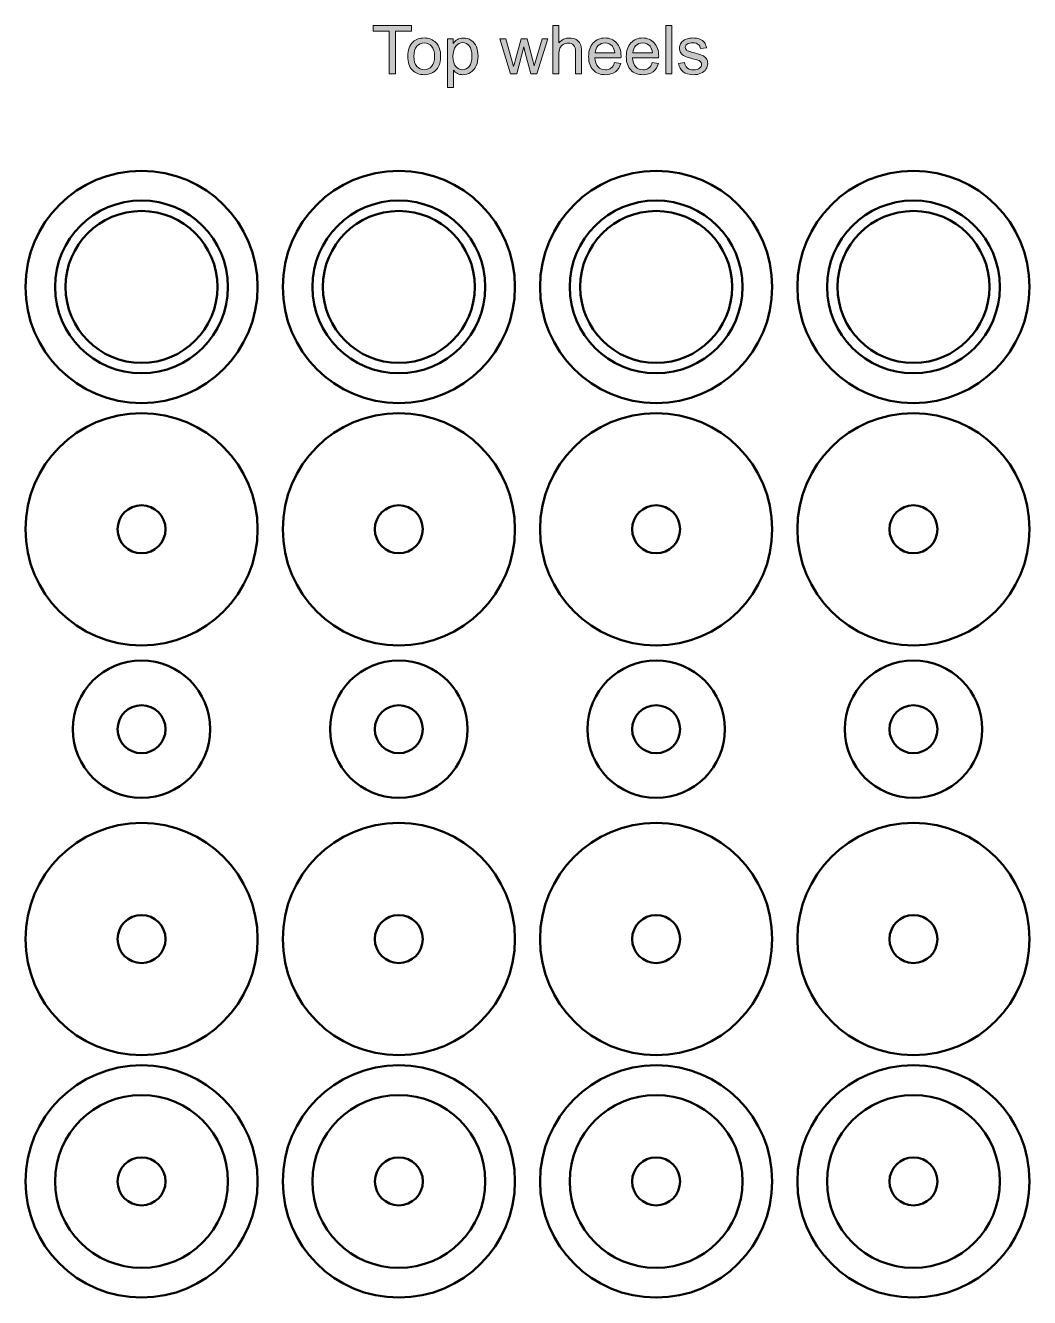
# Model space of a CAD drawing. Header units: inches. Extents: x 247 to 2765, y -1897 to -1110.
# Drawn here: x 649.2 to 712, y -1811.2 to -1731.7 of the extents above; entities that cross this region are included whole.
import ezdxf

# ---------------------------------------------------------------- set-up
doc = ezdxf.new("R2010")
doc.units = ezdxf.units.IN
doc.header["$MEASUREMENT"] = 0
doc.layers.add('Layer 1', color=7, linetype='Continuous')

# ---------------------------------------------------------------- blocks, each defined once
blk = doc.blocks.new('block 6')
at = {"layer": 'Layer 1', "color": 18, "lineweight": 50, "true_color": 0x010101}
for points in [[(656.48, -1740.738), (652.472, -1740.738), (649.222, -1743.988), (649.222, -1747.997), (649.222, -1752.007), (652.472, -1755.257), (656.48, -1755.257), (660.49, -1755.257), (663.741, -1752.007), (663.741, -1747.997), (663.741, -1743.988), (660.491, -1740.738), (656.48, -1740.738)], [(656.48, -1752.747), (653.857, -1752.747), (651.731, -1750.621), (651.731, -1747.997), (651.731, -1745.374), (653.857, -1743.248), (656.48, -1743.248), (659.104, -1743.248), (661.231, -1745.374), (661.231, -1747.997), (661.231, -1750.62), (659.104, -1752.747), (656.48, -1752.747)]]:
    blk.add_open_spline(points, degree=3, knots=[0, 0, 0, 0, 1, 1, 1, 2, 2, 2, 3, 3, 3, 4, 4, 4, 4], dxfattribs=at)
at = {"layer": 'Layer 1', "color": 240, "lineweight": 50, "true_color": 0xec2227}
blk.add_open_spline([(656.48, -1742.595), (659.464, -1742.595), (661.883, -1745.014), (661.883, -1747.997), (661.883, -1750.98), (659.464, -1753.399), (656.48, -1753.399), (653.497, -1753.399), (651.078, -1750.98), (651.078, -1747.997), (651.078, -1745.014), (653.497, -1742.595), (656.48, -1742.595)], degree=3, knots=[0, 0, 0, 0, 1, 1, 1, 2, 2, 2, 3, 3, 3, 4, 4, 4, 4], dxfattribs=at)
blk = doc.blocks.new('block 7')
at = {"layer": 'Layer 1', "color": 18, "lineweight": 50, "true_color": 0x010101}
for points in [[(663.741, -1803.914), (663.741, -1799.905), (660.491, -1796.655), (656.482, -1796.655), (652.473, -1796.655), (649.223, -1799.905), (649.223, -1803.914), (649.223, -1807.924), (652.473, -1811.174), (656.482, -1811.174), (660.491, -1811.174), (663.741, -1807.924), (663.741, -1803.914)], [(657.981, -1803.914), (657.981, -1804.742), (657.31, -1805.414), (656.48, -1805.414), (655.652, -1805.414), (654.981, -1804.742), (654.981, -1803.914), (654.981, -1803.085), (655.652, -1802.414), (656.48, -1802.414), (657.31, -1802.414), (657.981, -1803.085), (657.981, -1803.914)]]:
    blk.add_open_spline(points, degree=3, knots=[0, 0, 0, 0, 1, 1, 1, 2, 2, 2, 3, 3, 3, 4, 4, 4, 4], dxfattribs=at)
at = {"layer": 'Layer 1', "color": 240, "lineweight": 50, "true_color": 0xec2227}
blk.add_open_spline([(656.48, -1798.512), (659.464, -1798.512), (661.883, -1800.931), (661.883, -1803.914), (661.883, -1806.898), (659.464, -1809.316), (656.48, -1809.316), (653.497, -1809.316), (651.078, -1806.898), (651.078, -1803.914), (651.078, -1800.931), (653.497, -1798.512), (656.48, -1798.512)], degree=3, knots=[0, 0, 0, 0, 1, 1, 1, 2, 2, 2, 3, 3, 3, 4, 4, 4, 4], dxfattribs=at)
blk = doc.blocks.new('block 8')
at = {"layer": 'Layer 1', "color": 18, "lineweight": 50, "true_color": 0x010101}
for points in [[(672.57, -1740.738), (668.561, -1740.738), (665.312, -1743.988), (665.312, -1747.997), (665.312, -1752.007), (668.561, -1755.257), (672.57, -1755.257), (676.58, -1755.257), (679.831, -1752.007), (679.831, -1747.997), (679.831, -1743.988), (676.58, -1740.738), (672.57, -1740.738)], [(672.57, -1752.747), (669.947, -1752.747), (667.821, -1750.621), (667.821, -1747.997), (667.821, -1745.374), (669.947, -1743.248), (672.57, -1743.248), (675.194, -1743.248), (677.32, -1745.374), (677.32, -1747.997), (677.32, -1750.62), (675.194, -1752.747), (672.57, -1752.747)]]:
    blk.add_open_spline(points, degree=3, knots=[0, 0, 0, 0, 1, 1, 1, 2, 2, 2, 3, 3, 3, 4, 4, 4, 4], dxfattribs=at)
at = {"layer": 'Layer 1', "color": 240, "lineweight": 50, "true_color": 0xec2227}
blk.add_open_spline([(672.57, -1742.595), (675.554, -1742.595), (677.973, -1745.014), (677.973, -1747.997), (677.973, -1750.98), (675.554, -1753.399), (672.57, -1753.399), (669.587, -1753.399), (667.168, -1750.98), (667.168, -1747.997), (667.168, -1745.014), (669.587, -1742.595), (672.57, -1742.595)], degree=3, knots=[0, 0, 0, 0, 1, 1, 1, 2, 2, 2, 3, 3, 3, 4, 4, 4, 4], dxfattribs=at)
blk = doc.blocks.new('block 9')
at = {"layer": 'Layer 1', "color": 18, "lineweight": 50, "true_color": 0x010101}
for points in [[(679.831, -1803.914), (679.831, -1799.905), (676.58, -1796.655), (672.571, -1796.655), (668.562, -1796.655), (665.312, -1799.905), (665.312, -1803.914), (665.312, -1807.924), (668.562, -1811.174), (672.571, -1811.174), (676.58, -1811.174), (679.831, -1807.924), (679.831, -1803.914)], [(674.071, -1803.914), (674.071, -1804.742), (673.399, -1805.414), (672.57, -1805.414), (671.742, -1805.414), (671.071, -1804.742), (671.071, -1803.914), (671.071, -1803.085), (671.742, -1802.414), (672.57, -1802.414), (673.399, -1802.414), (674.071, -1803.085), (674.071, -1803.914)]]:
    blk.add_open_spline(points, degree=3, knots=[0, 0, 0, 0, 1, 1, 1, 2, 2, 2, 3, 3, 3, 4, 4, 4, 4], dxfattribs=at)
at = {"layer": 'Layer 1', "color": 240, "lineweight": 50, "true_color": 0xec2227}
blk.add_open_spline([(672.57, -1798.512), (675.554, -1798.512), (677.973, -1800.931), (677.973, -1803.914), (677.973, -1806.898), (675.554, -1809.316), (672.57, -1809.316), (669.587, -1809.316), (667.168, -1806.898), (667.168, -1803.914), (667.168, -1800.931), (669.587, -1798.512), (672.57, -1798.512)], degree=3, knots=[0, 0, 0, 0, 1, 1, 1, 2, 2, 2, 3, 3, 3, 4, 4, 4, 4], dxfattribs=at)
blk = doc.blocks.new('block 10')
at = {"layer": 'Layer 1', "color": 18, "lineweight": 50, "true_color": 0x010101}
for points in [[(688.66, -1740.738), (684.651, -1740.738), (681.401, -1743.988), (681.401, -1747.997), (681.401, -1752.007), (684.651, -1755.257), (688.66, -1755.257), (692.67, -1755.257), (695.92, -1752.007), (695.92, -1747.997), (695.92, -1743.988), (692.67, -1740.738), (688.66, -1740.738)], [(688.66, -1752.747), (686.037, -1752.747), (683.911, -1750.621), (683.911, -1747.997), (683.911, -1745.374), (686.037, -1743.248), (688.66, -1743.248), (691.284, -1743.248), (693.41, -1745.374), (693.41, -1747.997), (693.41, -1750.62), (691.284, -1752.747), (688.66, -1752.747)]]:
    blk.add_open_spline(points, degree=3, knots=[0, 0, 0, 0, 1, 1, 1, 2, 2, 2, 3, 3, 3, 4, 4, 4, 4], dxfattribs=at)
at = {"layer": 'Layer 1', "color": 240, "lineweight": 50, "true_color": 0xec2227}
blk.add_open_spline([(688.66, -1742.595), (691.644, -1742.595), (694.062, -1745.014), (694.062, -1747.997), (694.062, -1750.98), (691.644, -1753.399), (688.66, -1753.399), (685.677, -1753.399), (683.258, -1750.98), (683.258, -1747.997), (683.258, -1745.014), (685.677, -1742.595), (688.66, -1742.595)], degree=3, knots=[0, 0, 0, 0, 1, 1, 1, 2, 2, 2, 3, 3, 3, 4, 4, 4, 4], dxfattribs=at)
blk = doc.blocks.new('block 11')
at = {"layer": 'Layer 1', "color": 18, "lineweight": 50, "true_color": 0x010101}
for points in [[(695.92, -1803.914), (695.92, -1799.905), (692.67, -1796.655), (688.661, -1796.655), (684.652, -1796.655), (681.401, -1799.905), (681.401, -1803.914), (681.401, -1807.924), (684.652, -1811.174), (688.661, -1811.174), (692.67, -1811.174), (695.92, -1807.924), (695.92, -1803.914)], [(690.16, -1803.914), (690.16, -1804.742), (689.489, -1805.414), (688.66, -1805.414), (687.831, -1805.414), (687.16, -1804.742), (687.16, -1803.914), (687.16, -1803.085), (687.831, -1802.414), (688.66, -1802.414), (689.489, -1802.414), (690.16, -1803.085), (690.16, -1803.914)]]:
    blk.add_open_spline(points, degree=3, knots=[0, 0, 0, 0, 1, 1, 1, 2, 2, 2, 3, 3, 3, 4, 4, 4, 4], dxfattribs=at)
at = {"layer": 'Layer 1', "color": 240, "lineweight": 50, "true_color": 0xec2227}
blk.add_open_spline([(688.66, -1798.512), (691.644, -1798.512), (694.062, -1800.931), (694.062, -1803.914), (694.062, -1806.898), (691.644, -1809.316), (688.66, -1809.316), (685.677, -1809.316), (683.258, -1806.898), (683.258, -1803.914), (683.258, -1800.931), (685.677, -1798.512), (688.66, -1798.512)], degree=3, knots=[0, 0, 0, 0, 1, 1, 1, 2, 2, 2, 3, 3, 3, 4, 4, 4, 4], dxfattribs=at)
blk = doc.blocks.new('block 12')
at = {"layer": 'Layer 1', "color": 18, "lineweight": 50, "true_color": 0x010101}
for points in [[(704.75, -1740.738), (700.741, -1740.738), (697.491, -1743.988), (697.491, -1747.997), (697.491, -1752.007), (700.741, -1755.257), (704.75, -1755.257), (708.76, -1755.257), (712.01, -1752.007), (712.01, -1747.997), (712.01, -1743.988), (708.76, -1740.738), (704.75, -1740.738)], [(704.75, -1752.747), (702.126, -1752.747), (700, -1750.621), (700, -1747.997), (700, -1745.374), (702.126, -1743.248), (704.75, -1743.248), (707.374, -1743.248), (709.5, -1745.374), (709.5, -1747.997), (709.5, -1750.62), (707.373, -1752.747), (704.75, -1752.747)]]:
    blk.add_open_spline(points, degree=3, knots=[0, 0, 0, 0, 1, 1, 1, 2, 2, 2, 3, 3, 3, 4, 4, 4, 4], dxfattribs=at)
at = {"layer": 'Layer 1', "color": 240, "lineweight": 50, "true_color": 0xec2227}
blk.add_open_spline([(704.75, -1742.595), (707.733, -1742.595), (710.152, -1745.014), (710.152, -1747.997), (710.152, -1750.98), (707.733, -1753.399), (704.75, -1753.399), (701.766, -1753.399), (699.348, -1750.98), (699.348, -1747.997), (699.348, -1745.014), (701.766, -1742.595), (704.75, -1742.595)], degree=3, knots=[0, 0, 0, 0, 1, 1, 1, 2, 2, 2, 3, 3, 3, 4, 4, 4, 4], dxfattribs=at)
blk = doc.blocks.new('block 13')
at = {"layer": 'Layer 1', "color": 18, "lineweight": 50, "true_color": 0x010101}
for points in [[(712.01, -1803.914), (712.01, -1799.905), (708.76, -1796.655), (704.75, -1796.655), (700.742, -1796.655), (697.491, -1799.905), (697.491, -1803.914), (697.491, -1807.924), (700.742, -1811.174), (704.75, -1811.174), (708.76, -1811.174), (712.01, -1807.924), (712.01, -1803.914)], [(706.25, -1803.914), (706.25, -1804.742), (705.579, -1805.414), (704.75, -1805.414), (703.921, -1805.414), (703.25, -1804.742), (703.25, -1803.914), (703.25, -1803.085), (703.921, -1802.414), (704.75, -1802.414), (705.579, -1802.414), (706.25, -1803.085), (706.25, -1803.914)]]:
    blk.add_open_spline(points, degree=3, knots=[0, 0, 0, 0, 1, 1, 1, 2, 2, 2, 3, 3, 3, 4, 4, 4, 4], dxfattribs=at)
at = {"layer": 'Layer 1', "color": 240, "lineweight": 50, "true_color": 0xec2227}
blk.add_open_spline([(704.75, -1798.512), (707.733, -1798.512), (710.152, -1800.931), (710.152, -1803.914), (710.152, -1806.898), (707.733, -1809.316), (704.75, -1809.316), (701.766, -1809.316), (699.348, -1806.898), (699.348, -1803.914), (699.348, -1800.931), (701.766, -1798.512), (704.75, -1798.512)], degree=3, knots=[0, 0, 0, 0, 1, 1, 1, 2, 2, 2, 3, 3, 3, 4, 4, 4, 4], dxfattribs=at)
blk = doc.blocks.new('block 55')
at = {"layer": 'Layer 1', "true_color": 0x3eb54a}
h = blk.add_hatch(color=95, dxfattribs=at)
h.dxf.hatch_style = 2
h.paths.add_polyline_path([(671.968, -1734.682), (671.968, -1732.01), (670.97, -1732.01), (670.97, -1731.652), (673.373, -1731.652), (673.373, -1732.01), (672.37, -1732.01), (672.37, -1734.682)])
h = blk.add_hatch(color=95, dxfattribs=at)
h.dxf.hatch_style = 2
edge = h.paths.add_edge_path()
edge.add_spline(control_points=[(682.208, -1734.682), (682.208, -1734.682), (682.208, -1731.652), (682.208, -1731.652), (682.208, -1731.652), (682.58, -1731.652), (682.58, -1731.652), (682.58, -1731.652), (682.58, -1732.739), (682.58, -1732.739), (682.754, -1732.538), (682.973, -1732.438), (683.237, -1732.438), (683.4, -1732.438), (683.541, -1732.47), (683.661, -1732.534), (683.781, -1732.597), (683.867, -1732.686), (683.918, -1732.799), (683.969, -1732.912), (683.996, -1733.076), (683.996, -1733.291), (683.996, -1733.291), (683.996, -1734.682), (683.996, -1734.682), (683.996, -1734.682), (683.623, -1734.682), (683.623, -1734.682), (683.623, -1734.682), (683.623, -1733.291), (683.623, -1733.291), (683.623, -1733.106), (683.583, -1732.97), (683.502, -1732.886), (683.421, -1732.801), (683.308, -1732.759), (683.16, -1732.759), (683.049, -1732.759), (682.946, -1732.788), (682.848, -1732.845), (682.751, -1732.902), (682.681, -1732.979), (682.641, -1733.077), (682.6, -1733.174), (682.578, -1733.31), (682.578, -1733.481), (682.578, -1733.481), (682.578, -1734.682), (682.578, -1734.682), (682.578, -1734.682), (682.208, -1734.682), (682.208, -1734.682), (682.208, -1734.682), (682.208, -1734.682), (682.208, -1734.682)], knot_values=[0, 0, 0, 0, 1, 1, 1, 2, 2, 2, 3, 3, 3, 4, 4, 4, 5, 5, 5, 6, 6, 6, 7, 7, 7, 8, 8, 8, 9, 9, 9, 10, 10, 10, 11, 11, 11, 12, 12, 12, 13, 13, 13, 14, 14, 14, 15, 15, 15, 16, 16, 16, 17, 17, 17, 18, 18, 18, 18], degree=3, periodic=1)
h = blk.add_hatch(color=95, dxfattribs=at)
h.dxf.hatch_style = 2
h.paths.add_polyline_path([(689.263, -1734.682), (689.263, -1731.652), (689.635, -1731.652), (689.635, -1734.682)])
h = blk.add_hatch(color=95, dxfattribs=at)
h.dxf.hatch_style = 2
edge = h.paths.add_edge_path()
edge.add_spline(control_points=[(673.127, -1733.584), (673.127, -1733.179), (673.24, -1732.877), (673.466, -1732.681), (673.655, -1732.519), (673.886, -1732.437), (674.157, -1732.437), (674.459, -1732.437), (674.706, -1732.536), (674.898, -1732.734), (675.089, -1732.933), (675.185, -1733.205), (675.185, -1733.553), (675.185, -1733.836), (675.143, -1734.058), (675.058, -1734.22), (674.974, -1734.383), (674.85, -1734.508), (674.688, -1734.597), (674.526, -1734.687), (674.35, -1734.732), (674.157, -1734.732), (673.851, -1734.732), (673.602, -1734.634), (673.413, -1734.436), (673.223, -1734.239), (673.127, -1733.955), (673.127, -1733.584)], knot_values=[0, 0, 0, 0, 1, 1, 1, 2, 2, 2, 3, 3, 3, 4, 4, 4, 5, 5, 5, 6, 6, 6, 7, 7, 7, 8, 8, 8, 9, 9, 9, 9], degree=3, periodic=1)
edge = h.paths.add_edge_path()
edge.add_spline(control_points=[(673.51, -1733.584), (673.51, -1733.866), (673.571, -1734.077), (673.693, -1734.216), (673.817, -1734.356), (673.97, -1734.426), (674.157, -1734.426), (674.341, -1734.426), (674.495, -1734.356), (674.618, -1734.215), (674.742, -1734.075), (674.802, -1733.86), (674.802, -1733.572), (674.802, -1733.301), (674.741, -1733.095), (674.618, -1732.955), (674.494, -1732.816), (674.342, -1732.745), (674.157, -1732.745), (673.972, -1732.745), (673.817, -1732.815), (673.694, -1732.954), (673.571, -1733.094), (673.51, -1733.304), (673.51, -1733.584)], knot_values=[0, 0, 0, 0, 1, 1, 1, 2, 2, 2, 3, 3, 3, 4, 4, 4, 5, 5, 5, 6, 6, 6, 7, 7, 7, 8, 8, 8, 8], degree=3, periodic=1)
h = blk.add_hatch(color=95, dxfattribs=at)
h.dxf.hatch_style = 2
edge = h.paths.add_edge_path()
edge.add_spline(control_points=[(675.621, -1735.524), (675.621, -1735.524), (675.621, -1732.488), (675.621, -1732.488), (675.621, -1732.488), (675.96, -1732.488), (675.96, -1732.488), (675.96, -1732.488), (675.96, -1732.773), (675.96, -1732.773), (676.04, -1732.662), (676.129, -1732.578), (676.23, -1732.522), (676.332, -1732.467), (676.454, -1732.439), (676.596, -1732.439), (676.784, -1732.439), (676.949, -1732.488), (677.092, -1732.583), (677.235, -1732.68), (677.344, -1732.816), (677.417, -1732.992), (677.49, -1733.167), (677.527, -1733.36), (677.527, -1733.569), (677.527, -1733.794), (677.487, -1733.996), (677.406, -1734.176), (677.325, -1734.357), (677.208, -1734.494), (677.054, -1734.59), (676.901, -1734.686), (676.739, -1734.733), (676.57, -1734.733), (676.445, -1734.733), (676.334, -1734.708), (676.237, -1734.654), (676.138, -1734.601), (676.057, -1734.536), (675.994, -1734.456), (675.994, -1734.456), (675.994, -1735.524), (675.994, -1735.524), (675.994, -1735.524), (675.621, -1735.524), (675.621, -1735.524), (675.621, -1735.524), (675.621, -1735.524), (675.621, -1735.524)], knot_values=[0, 0, 0, 0, 1, 1, 1, 2, 2, 2, 3, 3, 3, 4, 4, 4, 5, 5, 5, 6, 6, 6, 7, 7, 7, 8, 8, 8, 9, 9, 9, 10, 10, 10, 11, 11, 11, 12, 12, 12, 13, 13, 13, 14, 14, 14, 15, 15, 15, 16, 16, 16, 16], degree=3, periodic=1)
edge = h.paths.add_edge_path()
edge.add_spline(control_points=[(675.957, -1733.597), (675.957, -1733.88), (676.014, -1734.09), (676.128, -1734.224), (676.243, -1734.358), (676.381, -1734.425), (676.544, -1734.425), (676.71, -1734.425), (676.851, -1734.356), (676.969, -1734.215), (677.087, -1734.076), (677.145, -1733.859), (677.145, -1733.565), (677.145, -1733.285), (677.088, -1733.076), (676.973, -1732.937), (676.859, -1732.798), (676.72, -1732.728), (676.56, -1732.728), (676.403, -1732.728), (676.261, -1732.802), (676.141, -1732.95), (676.019, -1733.099), (675.957, -1733.315), (675.957, -1733.597)], knot_values=[0, 0, 0, 0, 1, 1, 1, 2, 2, 2, 3, 3, 3, 4, 4, 4, 5, 5, 5, 6, 6, 6, 7, 7, 7, 8, 8, 8, 8], degree=3, periodic=1)
h = blk.add_hatch(color=95, dxfattribs=at)
h.dxf.hatch_style = 2
edge = h.paths.add_edge_path()
edge.add_spline(control_points=[(679.557, -1734.682), (679.557, -1734.682), (678.886, -1732.487), (678.886, -1732.487), (678.886, -1732.487), (679.27, -1732.487), (679.27, -1732.487), (679.27, -1732.487), (679.619, -1733.754), (679.619, -1733.754), (679.619, -1733.754), (679.749, -1734.226), (679.749, -1734.226), (679.755, -1734.202), (679.793, -1734.051), (679.862, -1733.773), (679.862, -1733.773), (680.211, -1732.487), (680.211, -1732.487), (680.211, -1732.487), (680.594, -1732.487), (680.594, -1732.487), (680.594, -1732.487), (680.923, -1733.759), (680.923, -1733.759), (680.923, -1733.759), (681.033, -1734.179), (681.033, -1734.179), (681.033, -1734.179), (681.159, -1733.755), (681.159, -1733.755), (681.159, -1733.755), (681.534, -1732.486), (681.534, -1732.486), (681.534, -1732.486), (681.895, -1732.486), (681.895, -1732.486), (681.895, -1732.486), (681.21, -1734.681), (681.21, -1734.681), (681.21, -1734.681), (680.822, -1734.681), (680.822, -1734.681), (680.822, -1734.681), (680.474, -1733.366), (680.474, -1733.366), (680.474, -1733.366), (680.39, -1732.992), (680.39, -1732.992), (680.39, -1732.992), (679.945, -1734.68), (679.945, -1734.68), (679.945, -1734.68), (679.556, -1734.68), (679.556, -1734.68), (679.556, -1734.68), (679.557, -1734.682), (679.557, -1734.682), (679.557, -1734.682), (679.557, -1734.682), (679.557, -1734.682)], knot_values=[0, 0, 0, 0, 1, 1, 1, 2, 2, 2, 3, 3, 3, 4, 4, 4, 5, 5, 5, 6, 6, 6, 7, 7, 7, 8, 8, 8, 9, 9, 9, 10, 10, 10, 11, 11, 11, 12, 12, 12, 13, 13, 13, 14, 14, 14, 15, 15, 15, 16, 16, 16, 17, 17, 17, 18, 18, 18, 19, 19, 19, 20, 20, 20, 20], degree=3, periodic=1)
h = blk.add_hatch(color=95, dxfattribs=at)
h.dxf.hatch_style = 2
edge = h.paths.add_edge_path()
edge.add_spline(control_points=[(686.066, -1733.975), (686.066, -1733.975), (686.45, -1734.023), (686.45, -1734.023), (686.39, -1734.248), (686.278, -1734.422), (686.114, -1734.546), (685.949, -1734.67), (685.739, -1734.731), (685.486, -1734.731), (685.165, -1734.731), (684.909, -1734.633), (684.722, -1734.434), (684.533, -1734.237), (684.44, -1733.959), (684.44, -1733.603), (684.44, -1733.233), (684.535, -1732.947), (684.725, -1732.743), (684.915, -1732.539), (685.162, -1732.437), (685.465, -1732.437), (685.758, -1732.437), (685.999, -1732.537), (686.184, -1732.738), (686.37, -1732.937), (686.463, -1733.218), (686.463, -1733.581), (686.463, -1733.604), (686.463, -1733.636), (686.461, -1733.681), (686.461, -1733.681), (684.824, -1733.681), (684.824, -1733.681), (684.838, -1733.922), (684.905, -1734.106), (685.029, -1734.234), (685.151, -1734.362), (685.304, -1734.426), (685.488, -1734.426), (685.624, -1734.426), (685.741, -1734.39), (685.837, -1734.318), (685.932, -1734.247), (686.009, -1734.133), (686.066, -1733.975)], knot_values=[0, 0, 0, 0, 1, 1, 1, 2, 2, 2, 3, 3, 3, 4, 4, 4, 5, 5, 5, 6, 6, 6, 7, 7, 7, 8, 8, 8, 9, 9, 9, 10, 10, 10, 11, 11, 11, 12, 12, 12, 13, 13, 13, 14, 14, 14, 15, 15, 15, 15], degree=3, periodic=1)
edge = h.paths.add_edge_path()
edge.add_spline(control_points=[(684.843, -1733.374), (684.843, -1733.374), (686.071, -1733.374), (686.071, -1733.374), (686.054, -1733.189), (686.006, -1733.051), (685.93, -1732.958), (685.812, -1732.815), (685.658, -1732.744), (685.469, -1732.744), (685.298, -1732.744), (685.154, -1732.801), (685.037, -1732.915), (684.921, -1733.029), (684.856, -1733.182), (684.843, -1733.374)], knot_values=[0, 0, 0, 0, 1, 1, 1, 2, 2, 2, 3, 3, 3, 4, 4, 4, 5, 5, 5, 5], degree=3, periodic=1)
h = blk.add_hatch(color=95, dxfattribs=at)
h.dxf.hatch_style = 2
edge = h.paths.add_edge_path()
edge.add_spline(control_points=[(688.42, -1733.975), (688.42, -1733.975), (688.805, -1734.023), (688.805, -1734.023), (688.744, -1734.248), (688.632, -1734.422), (688.468, -1734.546), (688.304, -1734.67), (688.094, -1734.731), (687.84, -1734.731), (687.519, -1734.731), (687.264, -1734.633), (687.076, -1734.434), (686.888, -1734.237), (686.794, -1733.959), (686.794, -1733.603), (686.794, -1733.233), (686.889, -1732.947), (687.079, -1732.743), (687.27, -1732.539), (687.516, -1732.437), (687.82, -1732.437), (688.113, -1732.437), (688.353, -1732.537), (688.539, -1732.738), (688.725, -1732.937), (688.818, -1733.218), (688.818, -1733.581), (688.818, -1733.604), (688.817, -1733.636), (688.816, -1733.681), (688.816, -1733.681), (687.179, -1733.681), (687.179, -1733.681), (687.192, -1733.922), (687.26, -1734.106), (687.383, -1734.234), (687.506, -1734.362), (687.658, -1734.426), (687.842, -1734.426), (687.979, -1734.426), (688.095, -1734.39), (688.191, -1734.318), (688.286, -1734.247), (688.363, -1734.133), (688.42, -1733.975)], knot_values=[0, 0, 0, 0, 1, 1, 1, 2, 2, 2, 3, 3, 3, 4, 4, 4, 5, 5, 5, 6, 6, 6, 7, 7, 7, 8, 8, 8, 9, 9, 9, 10, 10, 10, 11, 11, 11, 12, 12, 12, 13, 13, 13, 14, 14, 14, 15, 15, 15, 15], degree=3, periodic=1)
edge = h.paths.add_edge_path()
edge.add_spline(control_points=[(687.199, -1733.374), (687.199, -1733.374), (688.425, -1733.374), (688.425, -1733.374), (688.408, -1733.189), (688.361, -1733.051), (688.284, -1732.958), (688.166, -1732.815), (688.013, -1732.744), (687.823, -1732.744), (687.653, -1732.744), (687.508, -1732.801), (687.391, -1732.915), (687.275, -1733.029), (687.21, -1733.182), (687.199, -1733.374)], knot_values=[0, 0, 0, 0, 1, 1, 1, 2, 2, 2, 3, 3, 3, 4, 4, 4, 5, 5, 5, 5], degree=3, periodic=1)
h = blk.add_hatch(color=95, dxfattribs=at)
h.dxf.hatch_style = 2
edge = h.paths.add_edge_path()
edge.add_spline(control_points=[(690.063, -1734.027), (690.063, -1734.027), (690.431, -1733.969), (690.431, -1733.969), (690.453, -1734.116), (690.51, -1734.229), (690.604, -1734.308), (690.698, -1734.388), (690.83, -1734.426), (690.999, -1734.426), (691.169, -1734.426), (691.297, -1734.391), (691.38, -1734.321), (691.461, -1734.253), (691.504, -1734.17), (691.504, -1734.077), (691.504, -1733.993), (691.467, -1733.926), (691.394, -1733.879), (691.342, -1733.846), (691.216, -1733.804), (691.014, -1733.754), (690.741, -1733.685), (690.551, -1733.625), (690.447, -1733.574), (690.341, -1733.523), (690.262, -1733.454), (690.207, -1733.365), (690.152, -1733.276), (690.125, -1733.179), (690.125, -1733.07), (690.125, -1732.974), (690.148, -1732.882), (690.192, -1732.799), (690.237, -1732.715), (690.298, -1732.645), (690.376, -1732.591), (690.433, -1732.548), (690.512, -1732.511), (690.612, -1732.481), (690.712, -1732.452), (690.82, -1732.437), (690.934, -1732.437), (691.105, -1732.437), (691.257, -1732.462), (691.387, -1732.511), (691.517, -1732.562), (691.614, -1732.628), (691.675, -1732.713), (691.737, -1732.798), (691.78, -1732.911), (691.803, -1733.053), (691.803, -1733.053), (691.439, -1733.102), (691.439, -1733.102), (691.423, -1732.991), (691.375, -1732.902), (691.296, -1732.838), (691.217, -1732.775), (691.105, -1732.743), (690.96, -1732.743), (690.79, -1732.743), (690.668, -1732.771), (690.595, -1732.828), (690.522, -1732.884), (690.484, -1732.95), (690.484, -1733.026), (690.484, -1733.075), (690.5, -1733.118), (690.53, -1733.156), (690.56, -1733.196), (690.608, -1733.229), (690.673, -1733.255), (690.709, -1733.269), (690.819, -1733.301), (691.001, -1733.351), (691.264, -1733.421), (691.448, -1733.478), (691.553, -1733.523), (691.657, -1733.568), (691.737, -1733.634), (691.797, -1733.718), (691.856, -1733.804), (691.886, -1733.91), (691.886, -1734.037), (691.886, -1734.161), (691.85, -1734.278), (691.777, -1734.387), (691.705, -1734.496), (691.6, -1734.581), (691.463, -1734.641), (691.327, -1734.701), (691.173, -1734.731), (691, -1734.731), (690.715, -1734.731), (690.497, -1734.672), (690.348, -1734.554), (690.199, -1734.435), (690.104, -1734.26), (690.063, -1734.027)], knot_values=[0, 0, 0, 0, 1, 1, 1, 2, 2, 2, 3, 3, 3, 4, 4, 4, 5, 5, 5, 6, 6, 6, 7, 7, 7, 8, 8, 8, 9, 9, 9, 10, 10, 10, 11, 11, 11, 12, 12, 12, 13, 13, 13, 14, 14, 14, 15, 15, 15, 16, 16, 16, 17, 17, 17, 18, 18, 18, 19, 19, 19, 20, 20, 20, 21, 21, 21, 22, 22, 22, 23, 23, 23, 24, 24, 24, 25, 25, 25, 26, 26, 26, 27, 27, 27, 28, 28, 28, 29, 29, 29, 30, 30, 30, 31, 31, 31, 32, 32, 32, 33, 33, 33, 33], degree=3, periodic=1)
at = {"layer": 'Layer 1', "lineweight": 0}
for points in [[(671.968, -1734.682), (671.968, -1732.01), (670.97, -1732.01), (670.97, -1731.652), (673.373, -1731.652), (673.373, -1732.01), (672.37, -1732.01), (672.37, -1734.682), (671.968, -1734.682)], [(689.263, -1734.682), (689.263, -1731.652), (689.635, -1731.652), (689.635, -1734.682), (689.263, -1734.682)]]:
    blk.add_lwpolyline(points, dxfattribs=at)
for points, knots in [([(682.208, -1734.682), (682.208, -1734.682), (682.208, -1731.652), (682.208, -1731.652), (682.208, -1731.652), (682.58, -1731.652), (682.58, -1731.652), (682.58, -1731.652), (682.58, -1732.739), (682.58, -1732.739), (682.754, -1732.538), (682.973, -1732.438), (683.237, -1732.438), (683.4, -1732.438), (683.541, -1732.47), (683.661, -1732.534), (683.781, -1732.597), (683.867, -1732.686), (683.918, -1732.799), (683.969, -1732.912), (683.996, -1733.076), (683.996, -1733.291), (683.996, -1733.291), (683.996, -1734.682), (683.996, -1734.682), (683.996, -1734.682), (683.623, -1734.682), (683.623, -1734.682), (683.623, -1734.682), (683.623, -1733.291), (683.623, -1733.291), (683.623, -1733.106), (683.583, -1732.97), (683.502, -1732.886), (683.421, -1732.801), (683.308, -1732.759), (683.16, -1732.759), (683.049, -1732.759), (682.946, -1732.788), (682.848, -1732.845), (682.751, -1732.902), (682.681, -1732.979), (682.641, -1733.077), (682.6, -1733.174), (682.578, -1733.31), (682.578, -1733.481), (682.578, -1733.481), (682.578, -1734.682), (682.578, -1734.682), (682.578, -1734.682), (682.208, -1734.682), (682.208, -1734.682), (682.208, -1734.682), (682.208, -1734.682), (682.208, -1734.682)], [0, 0, 0, 0, 1, 1, 1, 2, 2, 2, 3, 3, 3, 4, 4, 4, 5, 5, 5, 6, 6, 6, 7, 7, 7, 8, 8, 8, 9, 9, 9, 10, 10, 10, 11, 11, 11, 12, 12, 12, 13, 13, 13, 14, 14, 14, 15, 15, 15, 16, 16, 16, 17, 17, 17, 18, 18, 18, 18]), ([(673.127, -1733.584), (673.127, -1733.179), (673.24, -1732.877), (673.466, -1732.681), (673.655, -1732.519), (673.886, -1732.437), (674.157, -1732.437), (674.459, -1732.437), (674.706, -1732.536), (674.898, -1732.734), (675.089, -1732.933), (675.185, -1733.205), (675.185, -1733.553), (675.185, -1733.836), (675.143, -1734.058), (675.058, -1734.22), (674.974, -1734.383), (674.85, -1734.508), (674.688, -1734.597), (674.526, -1734.687), (674.35, -1734.732), (674.157, -1734.732), (673.851, -1734.732), (673.602, -1734.634), (673.413, -1734.436), (673.223, -1734.239), (673.127, -1733.955), (673.127, -1733.584)], [0, 0, 0, 0, 1, 1, 1, 2, 2, 2, 3, 3, 3, 4, 4, 4, 5, 5, 5, 6, 6, 6, 7, 7, 7, 8, 8, 8, 9, 9, 9, 9]), ([(673.51, -1733.584), (673.51, -1733.866), (673.571, -1734.077), (673.693, -1734.216), (673.817, -1734.356), (673.97, -1734.426), (674.157, -1734.426), (674.341, -1734.426), (674.495, -1734.356), (674.618, -1734.215), (674.742, -1734.075), (674.802, -1733.86), (674.802, -1733.572), (674.802, -1733.301), (674.741, -1733.095), (674.618, -1732.955), (674.494, -1732.816), (674.342, -1732.745), (674.157, -1732.745), (673.972, -1732.745), (673.817, -1732.815), (673.694, -1732.954), (673.571, -1733.094), (673.51, -1733.304), (673.51, -1733.584)], [0, 0, 0, 0, 1, 1, 1, 2, 2, 2, 3, 3, 3, 4, 4, 4, 5, 5, 5, 6, 6, 6, 7, 7, 7, 8, 8, 8, 8]), ([(675.621, -1735.524), (675.621, -1735.524), (675.621, -1732.488), (675.621, -1732.488), (675.621, -1732.488), (675.96, -1732.488), (675.96, -1732.488), (675.96, -1732.488), (675.96, -1732.773), (675.96, -1732.773), (676.04, -1732.662), (676.129, -1732.578), (676.23, -1732.522), (676.332, -1732.467), (676.454, -1732.439), (676.596, -1732.439), (676.784, -1732.439), (676.949, -1732.488), (677.092, -1732.583), (677.235, -1732.68), (677.344, -1732.816), (677.417, -1732.992), (677.49, -1733.167), (677.527, -1733.36), (677.527, -1733.569), (677.527, -1733.794), (677.487, -1733.996), (677.406, -1734.176), (677.325, -1734.357), (677.208, -1734.494), (677.054, -1734.59), (676.901, -1734.686), (676.739, -1734.733), (676.57, -1734.733), (676.445, -1734.733), (676.334, -1734.708), (676.237, -1734.654), (676.138, -1734.601), (676.057, -1734.536), (675.994, -1734.456), (675.994, -1734.456), (675.994, -1735.524), (675.994, -1735.524), (675.994, -1735.524), (675.621, -1735.524), (675.621, -1735.524), (675.621, -1735.524), (675.621, -1735.524), (675.621, -1735.524)], [0, 0, 0, 0, 1, 1, 1, 2, 2, 2, 3, 3, 3, 4, 4, 4, 5, 5, 5, 6, 6, 6, 7, 7, 7, 8, 8, 8, 9, 9, 9, 10, 10, 10, 11, 11, 11, 12, 12, 12, 13, 13, 13, 14, 14, 14, 15, 15, 15, 16, 16, 16, 16]), ([(675.957, -1733.597), (675.957, -1733.88), (676.014, -1734.09), (676.128, -1734.224), (676.243, -1734.358), (676.381, -1734.425), (676.544, -1734.425), (676.71, -1734.425), (676.851, -1734.356), (676.969, -1734.215), (677.087, -1734.076), (677.145, -1733.859), (677.145, -1733.565), (677.145, -1733.285), (677.088, -1733.076), (676.973, -1732.937), (676.859, -1732.798), (676.72, -1732.728), (676.56, -1732.728), (676.403, -1732.728), (676.261, -1732.802), (676.141, -1732.95), (676.019, -1733.099), (675.957, -1733.315), (675.957, -1733.597)], [0, 0, 0, 0, 1, 1, 1, 2, 2, 2, 3, 3, 3, 4, 4, 4, 5, 5, 5, 6, 6, 6, 7, 7, 7, 8, 8, 8, 8]), ([(679.557, -1734.682), (679.557, -1734.682), (678.886, -1732.487), (678.886, -1732.487), (678.886, -1732.487), (679.27, -1732.487), (679.27, -1732.487), (679.27, -1732.487), (679.619, -1733.754), (679.619, -1733.754), (679.619, -1733.754), (679.749, -1734.226), (679.749, -1734.226), (679.755, -1734.202), (679.793, -1734.051), (679.862, -1733.773), (679.862, -1733.773), (680.211, -1732.487), (680.211, -1732.487), (680.211, -1732.487), (680.594, -1732.487), (680.594, -1732.487), (680.594, -1732.487), (680.923, -1733.759), (680.923, -1733.759), (680.923, -1733.759), (681.033, -1734.179), (681.033, -1734.179), (681.033, -1734.179), (681.159, -1733.755), (681.159, -1733.755), (681.159, -1733.755), (681.534, -1732.486), (681.534, -1732.486), (681.534, -1732.486), (681.895, -1732.486), (681.895, -1732.486), (681.895, -1732.486), (681.21, -1734.681), (681.21, -1734.681), (681.21, -1734.681), (680.822, -1734.681), (680.822, -1734.681), (680.822, -1734.681), (680.474, -1733.366), (680.474, -1733.366), (680.474, -1733.366), (680.39, -1732.992), (680.39, -1732.992), (680.39, -1732.992), (679.945, -1734.68), (679.945, -1734.68), (679.945, -1734.68), (679.556, -1734.68), (679.556, -1734.68), (679.556, -1734.68), (679.557, -1734.682), (679.557, -1734.682), (679.557, -1734.682), (679.557, -1734.682), (679.557, -1734.682)], [0, 0, 0, 0, 1, 1, 1, 2, 2, 2, 3, 3, 3, 4, 4, 4, 5, 5, 5, 6, 6, 6, 7, 7, 7, 8, 8, 8, 9, 9, 9, 10, 10, 10, 11, 11, 11, 12, 12, 12, 13, 13, 13, 14, 14, 14, 15, 15, 15, 16, 16, 16, 17, 17, 17, 18, 18, 18, 19, 19, 19, 20, 20, 20, 20]), ([(686.066, -1733.975), (686.066, -1733.975), (686.45, -1734.023), (686.45, -1734.023), (686.39, -1734.248), (686.278, -1734.422), (686.114, -1734.546), (685.949, -1734.67), (685.739, -1734.731), (685.486, -1734.731), (685.165, -1734.731), (684.909, -1734.633), (684.722, -1734.434), (684.533, -1734.237), (684.44, -1733.959), (684.44, -1733.603), (684.44, -1733.233), (684.535, -1732.947), (684.725, -1732.743), (684.915, -1732.539), (685.162, -1732.437), (685.465, -1732.437), (685.758, -1732.437), (685.999, -1732.537), (686.184, -1732.738), (686.37, -1732.937), (686.463, -1733.218), (686.463, -1733.581), (686.463, -1733.604), (686.463, -1733.636), (686.461, -1733.681), (686.461, -1733.681), (684.824, -1733.681), (684.824, -1733.681), (684.838, -1733.922), (684.905, -1734.106), (685.029, -1734.234), (685.151, -1734.362), (685.304, -1734.426), (685.488, -1734.426), (685.624, -1734.426), (685.741, -1734.39), (685.837, -1734.318), (685.932, -1734.247), (686.009, -1734.133), (686.066, -1733.975)], [0, 0, 0, 0, 1, 1, 1, 2, 2, 2, 3, 3, 3, 4, 4, 4, 5, 5, 5, 6, 6, 6, 7, 7, 7, 8, 8, 8, 9, 9, 9, 10, 10, 10, 11, 11, 11, 12, 12, 12, 13, 13, 13, 14, 14, 14, 15, 15, 15, 15]), ([(684.843, -1733.374), (684.843, -1733.374), (686.071, -1733.374), (686.071, -1733.374), (686.054, -1733.189), (686.006, -1733.051), (685.93, -1732.958), (685.812, -1732.815), (685.658, -1732.744), (685.469, -1732.744), (685.298, -1732.744), (685.154, -1732.801), (685.037, -1732.915), (684.921, -1733.029), (684.856, -1733.182), (684.843, -1733.374)], [0, 0, 0, 0, 1, 1, 1, 2, 2, 2, 3, 3, 3, 4, 4, 4, 5, 5, 5, 5]), ([(688.42, -1733.975), (688.42, -1733.975), (688.805, -1734.023), (688.805, -1734.023), (688.744, -1734.248), (688.632, -1734.422), (688.468, -1734.546), (688.304, -1734.67), (688.094, -1734.731), (687.84, -1734.731), (687.519, -1734.731), (687.264, -1734.633), (687.076, -1734.434), (686.888, -1734.237), (686.794, -1733.959), (686.794, -1733.603), (686.794, -1733.233), (686.889, -1732.947), (687.079, -1732.743), (687.27, -1732.539), (687.516, -1732.437), (687.82, -1732.437), (688.113, -1732.437), (688.353, -1732.537), (688.539, -1732.738), (688.725, -1732.937), (688.818, -1733.218), (688.818, -1733.581), (688.818, -1733.604), (688.817, -1733.636), (688.816, -1733.681), (688.816, -1733.681), (687.179, -1733.681), (687.179, -1733.681), (687.192, -1733.922), (687.26, -1734.106), (687.383, -1734.234), (687.506, -1734.362), (687.658, -1734.426), (687.842, -1734.426), (687.979, -1734.426), (688.095, -1734.39), (688.191, -1734.318), (688.286, -1734.247), (688.363, -1734.133), (688.42, -1733.975)], [0, 0, 0, 0, 1, 1, 1, 2, 2, 2, 3, 3, 3, 4, 4, 4, 5, 5, 5, 6, 6, 6, 7, 7, 7, 8, 8, 8, 9, 9, 9, 10, 10, 10, 11, 11, 11, 12, 12, 12, 13, 13, 13, 14, 14, 14, 15, 15, 15, 15]), ([(687.199, -1733.374), (687.199, -1733.374), (688.425, -1733.374), (688.425, -1733.374), (688.408, -1733.189), (688.361, -1733.051), (688.284, -1732.958), (688.166, -1732.815), (688.013, -1732.744), (687.823, -1732.744), (687.653, -1732.744), (687.508, -1732.801), (687.391, -1732.915), (687.275, -1733.029), (687.21, -1733.182), (687.199, -1733.374)], [0, 0, 0, 0, 1, 1, 1, 2, 2, 2, 3, 3, 3, 4, 4, 4, 5, 5, 5, 5]), ([(690.063, -1734.027), (690.063, -1734.027), (690.431, -1733.969), (690.431, -1733.969), (690.453, -1734.116), (690.51, -1734.229), (690.604, -1734.308), (690.698, -1734.388), (690.83, -1734.426), (690.999, -1734.426), (691.169, -1734.426), (691.297, -1734.391), (691.38, -1734.321), (691.461, -1734.253), (691.504, -1734.17), (691.504, -1734.077), (691.504, -1733.993), (691.467, -1733.926), (691.394, -1733.879), (691.342, -1733.846), (691.216, -1733.804), (691.014, -1733.754), (690.741, -1733.685), (690.551, -1733.625), (690.447, -1733.574), (690.341, -1733.523), (690.262, -1733.454), (690.207, -1733.365), (690.152, -1733.276), (690.125, -1733.179), (690.125, -1733.07), (690.125, -1732.974), (690.148, -1732.882), (690.192, -1732.799), (690.237, -1732.715), (690.298, -1732.645), (690.376, -1732.591), (690.433, -1732.548), (690.512, -1732.511), (690.612, -1732.481), (690.712, -1732.452), (690.82, -1732.437), (690.934, -1732.437), (691.105, -1732.437), (691.257, -1732.462), (691.387, -1732.511), (691.517, -1732.562), (691.614, -1732.628), (691.675, -1732.713), (691.737, -1732.798), (691.78, -1732.911), (691.803, -1733.053), (691.803, -1733.053), (691.439, -1733.102), (691.439, -1733.102), (691.423, -1732.991), (691.375, -1732.902), (691.296, -1732.838), (691.217, -1732.775), (691.105, -1732.743), (690.96, -1732.743), (690.79, -1732.743), (690.668, -1732.771), (690.595, -1732.828), (690.522, -1732.884), (690.484, -1732.95), (690.484, -1733.026), (690.484, -1733.075), (690.5, -1733.118), (690.53, -1733.156), (690.56, -1733.196), (690.608, -1733.229), (690.673, -1733.255), (690.709, -1733.269), (690.819, -1733.301), (691.001, -1733.351), (691.264, -1733.421), (691.448, -1733.478), (691.553, -1733.523), (691.657, -1733.568), (691.737, -1733.634), (691.797, -1733.718), (691.856, -1733.804), (691.886, -1733.91), (691.886, -1734.037), (691.886, -1734.161), (691.85, -1734.278), (691.777, -1734.387), (691.705, -1734.496), (691.6, -1734.581), (691.463, -1734.641), (691.327, -1734.701), (691.173, -1734.731), (691, -1734.731), (690.715, -1734.731), (690.497, -1734.672), (690.348, -1734.554), (690.199, -1734.435), (690.104, -1734.26), (690.063, -1734.027)], [0, 0, 0, 0, 1, 1, 1, 2, 2, 2, 3, 3, 3, 4, 4, 4, 5, 5, 5, 6, 6, 6, 7, 7, 7, 8, 8, 8, 9, 9, 9, 10, 10, 10, 11, 11, 11, 12, 12, 12, 13, 13, 13, 14, 14, 14, 15, 15, 15, 16, 16, 16, 17, 17, 17, 18, 18, 18, 19, 19, 19, 20, 20, 20, 21, 21, 21, 22, 22, 22, 23, 23, 23, 24, 24, 24, 25, 25, 25, 26, 26, 26, 27, 27, 27, 28, 28, 28, 29, 29, 29, 30, 30, 30, 31, 31, 31, 32, 32, 32, 33, 33, 33, 33])]:
    blk.add_open_spline(points, degree=3, knots=knots, dxfattribs=at)

msp = doc.modelspace()

# ---------------------------------------------------------------- linework, layer by layer
at = {"layer": 'Layer 1', "color": 18, "lineweight": 50, "true_color": 0x010101}
for points in [[(656.48, -1755.886), (652.472, -1755.886), (649.222, -1759.137), (649.222, -1763.146), (649.222, -1767.156), (652.472, -1770.406), (656.48, -1770.406), (660.49, -1770.406), (663.741, -1767.156), (663.741, -1763.146), (663.741, -1759.137), (660.491, -1755.886), (656.48, -1755.886)], [(672.57, -1755.886), (668.561, -1755.886), (665.312, -1759.137), (665.312, -1763.146), (665.312, -1767.156), (668.561, -1770.406), (672.57, -1770.406), (676.58, -1770.406), (679.831, -1767.156), (679.831, -1763.146), (679.831, -1759.137), (676.58, -1755.886), (672.57, -1755.886)], [(688.66, -1755.886), (684.651, -1755.886), (681.401, -1759.137), (681.401, -1763.146), (681.401, -1767.156), (684.651, -1770.406), (688.66, -1770.406), (692.67, -1770.406), (695.92, -1767.156), (695.92, -1763.146), (695.92, -1759.137), (692.67, -1755.886), (688.66, -1755.886)], [(704.75, -1755.886), (700.741, -1755.886), (697.491, -1759.137), (697.491, -1763.146), (697.491, -1767.156), (700.741, -1770.406), (704.75, -1770.406), (708.76, -1770.406), (712.01, -1767.156), (712.01, -1763.146), (712.01, -1759.137), (708.76, -1755.886), (704.75, -1755.886)], [(656.48, -1764.647), (655.652, -1764.647), (654.98, -1763.976), (654.98, -1763.147), (654.98, -1762.319), (655.652, -1761.647), (656.48, -1761.647), (657.31, -1761.647), (657.98, -1762.319), (657.98, -1763.147), (657.98, -1763.975), (657.31, -1764.647), (656.48, -1764.647)], [(672.57, -1764.647), (671.742, -1764.647), (671.07, -1763.976), (671.07, -1763.147), (671.07, -1762.319), (671.742, -1761.647), (672.57, -1761.647), (673.399, -1761.647), (674.07, -1762.319), (674.07, -1763.147), (674.07, -1763.975), (673.399, -1764.647), (672.57, -1764.647)], [(688.66, -1764.647), (687.832, -1764.647), (687.16, -1763.976), (687.16, -1763.147), (687.16, -1762.319), (687.832, -1761.647), (688.66, -1761.647), (689.489, -1761.647), (690.16, -1762.319), (690.16, -1763.147), (690.16, -1763.975), (689.489, -1764.647), (688.66, -1764.647)], [(704.75, -1764.647), (703.922, -1764.647), (703.25, -1763.976), (703.25, -1763.147), (703.25, -1762.319), (703.922, -1761.647), (704.75, -1761.647), (705.579, -1761.647), (706.25, -1762.319), (706.25, -1763.147), (706.25, -1763.975), (705.579, -1764.647), (704.75, -1764.647)], [(656.48, -1771.354), (654.11, -1771.354), (652.188, -1773.274), (652.188, -1775.646), (652.188, -1778.016), (654.11, -1779.938), (656.48, -1779.938), (658.851, -1779.938), (660.772, -1778.016), (660.772, -1775.646), (660.773, -1773.275), (658.851, -1771.354), (656.48, -1771.354)], [(672.57, -1771.354), (670.2, -1771.354), (668.278, -1773.274), (668.278, -1775.646), (668.278, -1778.016), (670.2, -1779.938), (672.57, -1779.938), (674.941, -1779.938), (676.862, -1778.016), (676.862, -1775.646), (676.862, -1773.275), (674.941, -1771.354), (672.57, -1771.354)], [(688.66, -1771.354), (686.289, -1771.354), (684.368, -1773.274), (684.368, -1775.646), (684.368, -1778.016), (686.289, -1779.938), (688.66, -1779.938), (691.031, -1779.938), (692.952, -1778.016), (692.952, -1775.646), (692.952, -1773.275), (691.03, -1771.354), (688.66, -1771.354)], [(704.75, -1771.354), (702.379, -1771.354), (700.458, -1773.274), (700.458, -1775.646), (700.458, -1778.016), (702.379, -1779.938), (704.75, -1779.938), (707.12, -1779.938), (709.041, -1778.016), (709.041, -1775.646), (709.041, -1773.275), (707.12, -1771.354), (704.75, -1771.354)], [(656.48, -1777.145), (655.652, -1777.145), (654.98, -1776.473), (654.98, -1775.646), (654.98, -1774.817), (655.652, -1774.146), (656.48, -1774.146), (657.31, -1774.146), (657.98, -1774.817), (657.98, -1775.646), (657.98, -1776.473), (657.31, -1777.145), (656.48, -1777.145)], [(672.57, -1777.145), (671.742, -1777.145), (671.07, -1776.473), (671.07, -1775.646), (671.07, -1774.817), (671.742, -1774.146), (672.57, -1774.146), (673.399, -1774.146), (674.07, -1774.817), (674.07, -1775.646), (674.07, -1776.473), (673.399, -1777.145), (672.57, -1777.145)], [(688.66, -1777.145), (687.832, -1777.145), (687.16, -1776.473), (687.16, -1775.646), (687.16, -1774.817), (687.832, -1774.146), (688.66, -1774.146), (689.489, -1774.146), (690.16, -1774.817), (690.16, -1775.646), (690.16, -1776.473), (689.489, -1777.145), (688.66, -1777.145)], [(704.75, -1777.145), (703.922, -1777.145), (703.25, -1776.473), (703.25, -1775.646), (703.25, -1774.817), (703.922, -1774.146), (704.75, -1774.146), (705.579, -1774.146), (706.25, -1774.817), (706.25, -1775.646), (706.25, -1776.473), (705.579, -1777.145), (704.75, -1777.145)], [(663.741, -1788.765), (663.741, -1784.755), (660.491, -1781.505), (656.482, -1781.505), (652.473, -1781.505), (649.223, -1784.755), (649.223, -1788.765), (649.223, -1792.774), (652.473, -1796.024), (656.482, -1796.024), (660.491, -1796.024), (663.741, -1792.774), (663.741, -1788.765)], [(679.831, -1788.765), (679.831, -1784.755), (676.58, -1781.505), (672.571, -1781.505), (668.562, -1781.505), (665.312, -1784.755), (665.312, -1788.765), (665.312, -1792.774), (668.562, -1796.024), (672.571, -1796.024), (676.58, -1796.024), (679.831, -1792.774), (679.831, -1788.765)], [(695.92, -1788.765), (695.92, -1784.755), (692.67, -1781.505), (688.661, -1781.505), (684.652, -1781.505), (681.401, -1784.755), (681.401, -1788.765), (681.401, -1792.774), (684.652, -1796.024), (688.661, -1796.024), (692.67, -1796.024), (695.92, -1792.774), (695.92, -1788.765)], [(712.01, -1788.765), (712.01, -1784.755), (708.76, -1781.505), (704.75, -1781.505), (700.742, -1781.505), (697.491, -1784.755), (697.491, -1788.765), (697.491, -1792.774), (700.742, -1796.024), (704.75, -1796.024), (708.76, -1796.024), (712.01, -1792.774), (712.01, -1788.765)], [(657.98, -1788.765), (657.98, -1789.593), (657.31, -1790.264), (656.48, -1790.264), (655.652, -1790.264), (654.98, -1789.593), (654.98, -1788.765), (654.98, -1787.936), (655.652, -1787.265), (656.48, -1787.265), (657.31, -1787.265), (657.98, -1787.936), (657.98, -1788.765)], [(674.07, -1788.765), (674.07, -1789.593), (673.399, -1790.264), (672.57, -1790.264), (671.742, -1790.264), (671.07, -1789.593), (671.07, -1788.765), (671.07, -1787.936), (671.742, -1787.265), (672.57, -1787.265), (673.399, -1787.265), (674.07, -1787.936), (674.07, -1788.765)], [(690.16, -1788.765), (690.16, -1789.593), (689.488, -1790.264), (688.66, -1790.264), (687.831, -1790.264), (687.16, -1789.593), (687.16, -1788.765), (687.16, -1787.936), (687.832, -1787.265), (688.66, -1787.265), (689.489, -1787.265), (690.16, -1787.936), (690.16, -1788.765)], [(706.25, -1788.765), (706.25, -1789.593), (705.579, -1790.264), (704.75, -1790.264), (703.922, -1790.264), (703.25, -1789.593), (703.25, -1788.765), (703.25, -1787.936), (703.922, -1787.265), (704.75, -1787.265), (705.579, -1787.265), (706.25, -1787.936), (706.25, -1788.765)]]:
    msp.add_open_spline(points, degree=3, knots=[0, 0, 0, 0, 1, 1, 1, 2, 2, 2, 3, 3, 3, 4, 4, 4, 4], dxfattribs=at)

# ---------------------------------------------------------------- block references
at = {"layer": 'Layer 1'}
for name in ['block 55', 'block 6', 'block 8', 'block 10', 'block 12', 'block 7', 'block 9', 'block 11', 'block 13']:
    msp.add_blockref(name, (0, 0), dxfattribs=at)

doc.saveas('drawing.dxf')
